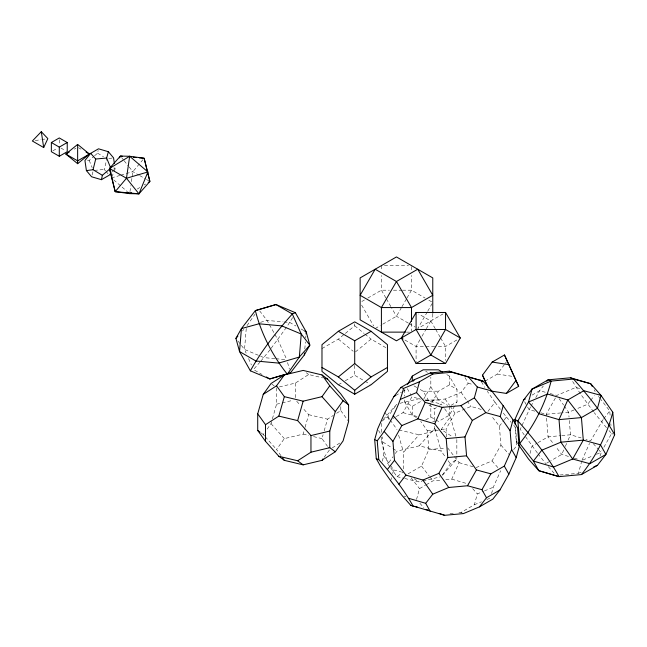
<?xml version="1.0" encoding="UTF-8"?>
<svg xmlns="http://www.w3.org/2000/svg" width="647" height="647" viewBox="0 0 647 647"><rect width="100%" height="100%" fill="white"/><g stroke="black" fill="none" stroke-linecap="round" stroke-linejoin="round"><path stroke-width="0.49" stroke-dasharray="3.23 2.43" d="M246.256 328.482L244.517 349.477L246.143 353.125M304.818 348.943L305.4 341.948M305.724 337.944L305.894 335.947M129.966 191.633L130.84 185.632M131.422 181.637L132.87 171.641L142.89 159.736M94.543 155.806L97.6 153.185L98.142 150.557M105.51 170.889L104.256 169.465L106.901 158.782M92.084 174.973L93.071 171.366M382.28 461.238L383.768 455.812L382.207 436.903M390.675 480.778L391.661 477.162M392.656 473.547L393.651 469.932L390.359 465.225M416.531 499.476L419.507 488.622L425.394 485.226M458.925 512.707L460.907 512.529L474.356 504.757L477.332 493.912L483.544 491.308M491.574 493.54L493.313 487.207L500.657 470.717M517.851 443.793L516.735 442.192L517.495 439.418M530.03 453.474L532.06 446.09L537.123 443.163M559.898 475.011L578.402 473.321L581.443 462.233M599.995 456.086L601.969 450.676M267.13 429.107L271.028 423.672L272.128 419.782M272.403 418.811L276.544 404.229L276.544 387.593M280.992 455.69L276.544 449.487L284.34 438.617L303.16 434.113L304.81 428.282M305.085 427.311L308.668 414.67L302.683 407.942M327.552 446.381L321.98 438.617L323.079 434.727M324.187 430.837L327.495 419.175L333.318 415.414M111.818 177.035L113.678 172.474M114.05 171.56L115.91 167.007M408.063 473.855L421.512 466.091L428.864 449.6L427.295 430.684L420.712 421.278M445.815 479.686L451.743 479.144L459.095 462.654L454.275 456.434M563.731 449.972L561.742 454.437L550.767 460.777M565.324 446.398L567.71 441.036M568.106 440.138L570.5 434.776L569.117 418.108M581.952 460.389L589.514 443.405M292.63 317.604L287.009 326.589M396.279 416.531L403 412.649L411.913 396.813L420.566 399.167M446.745 436.927L446.082 428.969L454.995 413.134L470.976 406.429L482.274 409.753M476.038 467.635L492.019 460.931L500.932 445.104L499.371 426.187L491.542 416.078M530.491 407.02L520.277 429.252L524.207 434.865M530.969 406.162L533.872 401.011M535.797 397.582L539.663 390.715L543.278 386.049M555.409 397.97L546.23 414.274L548.098 436.83L553.436 443.721M603.902 447.247L611.633 433.514L609.053 430.595M401.463 307.568L396.449 316.254L381.132 325.093M401.965 306.694L406.478 298.882M406.979 298.008L411.492 290.196L411.492 275.452M427.255 312.032L417.727 328.53L442.952 313.973M427.756 311.158L432.77 302.472L428.516 300.022M420.016 339.683L416.086 346.485L416.086 362.498M421.981 336.286L425.904 329.477M426.397 328.627L430.821 320.977L418.69 313.973M423.631 399.223L430.821 386.769L430.821 377.136M431.775 402.822L438.488 391.192L449.333 384.933L457.008 389.365L457.008 401.884L455.084 405.208M435.932 419.96L438.488 421.432L449.333 415.172L454.606 406.041M246.992 325.659L254.999 314.224M286.435 327.406L270.6 349.04M264.566 436.029L263.232 434.541L264.348 432.989M324.204 457.243L329.776 449.487L328.102 447.158M381.398 432.277L381.398 421.537L387.877 416.757L396.449 404.796M390.157 467.085L387.877 463.899L393.02 456.717M395.309 453.531L397.023 451.137L419.119 445.856L441.214 451.137L445.791 457.518M444.651 408.783L450.369 416.757L441.214 429.511L452.73 436.927M442.362 475.06L450.369 463.899L456.839 459.111L456.839 456.175M485.096 381.14L497.381 374.047L504.789 364.043M505.356 363.274L506.496 361.738M269.993 349.817L260.668 361.349M426.333 400.736L445.12 399.021L461.101 392.317L468.169 383.186L464.085 375.923M487.927 411.419L494.995 402.288L487.312 391.306M499.371 426.187L503.495 420.865M504.086 420.097L506.439 417.056L502.824 412.39M513.694 449.56L516.638 445.759L515.077 426.842L513.75 425.338M590.096 401.124L587.694 404.229L574.989 409.559M590.703 400.339L594.318 395.681M603.141 419.515L590.711 440.72L585.899 439.305M603.74 418.73L609.765 410.958L600.869 399.474M111.583 172.296L113.306 170.145M113.88 169.433L115.029 168.002L111.608 168.074M242.479 330.94L243.798 329.452M260.013 362.085L253.446 369.526L262.059 374.492M383.356 419.345L397.023 403.995M403.493 468.938L403.493 452.334L419.119 434.792L438.334 430.198M419.119 445.856L434.744 428.314L434.744 426.357M442.516 475.189L456.839 459.111M87.499 160.44L89.205 160.399L93.783 156.461M321.98 348.579L338.349 339.133L344.584 334.038M345.361 333.407L354.71 325.773L354.71 323.815M355.494 351.863L371.079 339.133L386.582 348.086M434.744 420.501L434.744 408.783L436.361 407.586M439.596 405.192L441.214 403.995L444.077 407.982M390.731 467.878L397.023 476.653L403.493 471.865M279.367 386.914L295.364 383.089L308.668 374.516L322.788 377.888M336.642 413.271L340.799 410.594L340.799 405.701M332.275 447.878L339.756 443.049M137.253 189.07L139.776 187.541M143.99 185.01L145.672 183.991M52.949 150.775L57.712 148.026M74.268 149.182L75.95 148.212M361.827 301.494L364.382 300.022M367.787 298.057L381.406 290.196L389.429 290.196M375.171 328.53L380.274 325.587M338.349 384.755L341.794 382.765M345.239 380.776L354.71 375.309L364.188 380.776M456.814 339.982L445.548 346.485L435.73 346.485M395.608 395.543L401.488 392.147M402.329 391.661L407.375 388.742L411.007 395.196M404.634 399.959L404.634 401.884L412.301 406.316L421.48 401.019M392.915 418.472L395.438 417.016M425.702 419.96L430.821 417.008L430.821 404.48L423.146 391.192L418.973 388.782M451.04 405.329L457.008 401.884M532.069 395.099L539.663 390.715L546.351 392.535M426.236 484.74L432.956 480.858L441.861 480.05M537.964 442.677L548.098 436.83L560.763 435.666M546.545 463.212L549.926 461.262M574.075 409.939L568.632 412.228L561.814 412.851M484.433 490.936L493.313 487.207M474.356 504.757L481.457 501.781M486.787 499.549L490.337 498.053M582.858 460.009L592.838 455.82M596.469 454.299L601.006 452.39L599.073 450.207M578.402 473.321L581.127 472.181M111.438 177.941L119.824 175.474M120.763 175.2L132.87 171.641L138.83 175.078M260.466 322.343L267.025 320.419L282.917 321.866M276.544 404.229L281.243 403.105M282.189 402.879L292.541 400.404M399.911 403.307L419.119 398.714L421.585 400.307M404.707 478.489L419.119 481.934L422.006 481.247M422.96 481.02L440.251 476.879M35.253 140.553L41.06 139.655M42.031 139.501L44.934 139.056M108.801 158.523L112.602 158.005M94.316 170.379L104.256 169.465M560.844 412.94L546.23 414.274L540.504 412.713M427.295 430.684L437.186 429.778M441.141 429.422L446.082 428.969M561.733 435.577L570.5 434.776L581.087 437.89M428.864 449.6L445.67 448.064M450.029 513.524L453.984 513.16M384.415 265.626L408.483 265.626M393.441 290.196L401.463 290.196M402.466 290.196L411.492 290.196L425.111 298.057M406.478 332.129L409.486 332.129M434.744 346.485L416.086 346.485L403.954 339.481M423.146 391.192L438.488 391.192M425.063 400.048L438.488 400.048L447.667 405.354M432.738 421.432L436.571 421.432M283.912 321.963L289.872 322.505L295.897 325.983M274.87 358.624L263.952 357.629L244.517 349.477L237.764 340.759M275.865 358.721L286.791 359.716M497.381 374.047L514.163 376.643M424.885 400.089L441.214 403.995M398.948 429.972L419.119 434.792M308.668 414.67L327.495 419.175M303.16 434.113L308.805 435.463M313.512 436.596L321.98 438.617M397.023 476.653L403.752 478.262M550.168 393.57L556.857 395.39L575.911 387.399L579.761 388.532M534.77 411.152L529.036 409.591L527.07 406.098M403 412.649L417.42 416.571M393.651 469.932L401.334 472.019M404.035 496.071L405.96 496.597M468.169 383.186L472.876 384.569M568.478 456.426L561.742 454.437L555.805 446.786M574.253 458.125L578.103 459.257M459.095 462.654L473.216 466.81M451.743 479.144L468.695 484.126M611.633 433.514L613.138 434.145M460.907 512.529L463.438 513.589M408.362 323.128L396.449 316.254L391.435 307.568M409.211 323.621L415.172 327.058M139.679 175.563L145.632 179.001M146.481 179.494L149.886 181.459M78.481 147.726L81.004 149.182M60.883 148.026L65.646 150.775M446.834 374.629L449.333 376.077L457.008 389.365M425.702 371.289L427.408 372.276M413.967 385.895L418.14 388.305M301.057 328.967L304.502 330.957M430.821 417.008L435.075 419.466M365.054 381.277L370.221 384.261M404.634 401.884L412.301 415.172L416.474 417.582M97.6 153.185L103.512 156.744M428.985 405.071L434.744 408.783M381.398 437.162L381.398 441.068L392.09 447.959M392.915 448.492L397.023 451.137M414.185 478.756L419.119 481.934M306.306 372.761L308.668 374.516M271.813 384.1L274.174 385.847M260.87 432.794L263.232 434.541M354.71 325.773L364.067 333.407M364.843 334.038L371.079 339.133M338.349 339.133L353.157 351.224M113.718 179.906L121.312 186.441M122.073 187.096L127.394 191.674M296.69 401.221L300.022 404.957M271.028 423.672L284.34 438.617M265.23 436.782L276.544 449.487M606.482 427.675L594.213 412.657M593.283 443.64L598.435 449.471M506.439 417.056L511.09 422.329M548.276 466.616L554.067 473.183M500.932 445.104L509.569 454.89M492.019 460.931L499.33 469.212M472.682 488.647L477.332 493.912M419.854 503.237L423.842 507.749M106.14 171.601L108.025 173.736M121.636 157.633L123.504 159.963M124.127 160.739L128.502 166.19M129.125 166.966L132.87 171.641M598.499 396.409L600.279 398.706M593.622 411.888L580.957 394.613M537.398 452.981L524.766 435.666M537.989 453.741L545.704 463.697M494.995 402.288L500.414 409.284M447.651 447.878L453.668 455.658M421.512 466.091L429.341 476.192M429.948 476.976L432.956 480.858M411.08 477.745L419.507 488.622M259.657 310.9L267.025 320.419L274.409 333.545M448.08 460.704L450.369 463.899M387.877 416.757L389.591 419.143M390.157 419.943L397.023 429.511M340.799 410.594L348.037 420.679M580.399 393.813L571.972 380.404M559.097 398.601L563.586 405.014M564.144 405.815L568.632 412.228L569.037 417.129M461.101 392.317L466.584 400.153M467.134 400.938L470.976 406.429M445.12 399.021L449.511 405.289M450.061 406.073L454.995 413.134M383.768 455.812L389.809 464.441M430.821 320.977L435.237 328.627M435.73 329.477L440.146 337.136M440.639 337.985L445.548 346.485L445.548 360.492M385.919 298.008L381.406 290.196L381.406 275.452M386.421 298.882L390.934 306.694M430.821 386.769L438.488 400.048M361.633 305.085L373.667 325.926M594.156 389.85L595.135 391.597M524.612 401.722L526.577 405.224M481.489 381.714L484.668 387.367M385.014 412.341L389.098 419.604M378.576 430.449L380.387 433.676M274.902 334.418L277.862 339.667L286.386 358.802M248.577 358.592L251.416 364.973M89.205 160.399L92.197 167.719M450.369 416.757L456.572 438.626M434.744 428.314L441.214 451.137M398.641 435.213L403.493 452.334M381.398 441.068L387.877 463.899M287.567 362.546L289.379 369.138M609.846 411.937L610.17 415.859M610.825 423.704L610.986 425.669M515.513 427.481L516.735 442.192M456.839 439.58L456.839 455.205M449.333 376.077L449.333 384.933M449.333 406.316L449.333 415.172M432.77 313.949L432.77 319.844M412.301 406.316L412.301 415.172M411.492 266.604L411.492 270.535M411.492 323.29L411.492 331.151M404.634 389.365L404.634 396.101M381.406 265.626L381.406 270.535M354.71 365.393L354.71 375.309M295.364 383.089L295.364 397.768M59.298 139.776L59.298 145.276"/><path stroke-width="0.97" d="M304.325 354.944L309.84 345.134L306.225 331.951L295.388 312.695L275.962 304.543L255.347 310.609L241.436 328.571L235.92 338.373L239.536 351.564L250.373 370.82L269.799 378.964L290.406 372.907L304.325 354.944L304.486 352.947M306.055 333.949L306.225 331.951L304.502 330.957M115.206 191.658L126.472 178.265L129.675 156.275L144.144 158.248L149.886 181.459L138.959 193.833L129.675 193.631L115.206 191.658L109.464 168.446L120.382 156.073L129.675 156.275L147.904 171.965L138.959 193.833L115.206 191.658L109.464 168.446L129.675 156.275M114.357 163.4L113.557 157.876L108.373 151.713L98.506 148.81L90.677 153.331L84.935 160.496L86.407 170.614L91.591 176.777L101.45 179.68L102.363 175.313L109.99 168.746M86.407 170.614L93.063 169.708L95.707 159.025L90.677 153.331M110.75 168.091L106.642 158.03L108.373 151.713M374.694 439.677L377.67 428.832L385.014 412.341L393.926 396.514L400.994 387.383L414.444 379.619L430.425 372.915L449.212 371.192L483.115 381.164L491.744 390.95L503.188 405.726L513.063 419.838L517.608 427.902L519.169 446.818L516.193 457.664L508.849 474.154L499.937 489.989L492.868 499.12L479.419 506.884L463.438 513.589L444.651 515.303L410.748 505.331L402.111 495.545L390.675 480.778L380.792 466.665L376.255 458.594L374.694 439.677L377.225 440.744L378.786 459.653C391.645 474.13 403.874 489.423 413.279 506.399M377.225 440.744C389.478 425.467 398.681 407.432 403.526 388.443L419.507 381.738L432.956 373.974L451.743 372.26L483.115 381.164M400.55 399.288L416.531 392.583L419.507 381.738M416.531 392.583L425.168 402.369L442.119 407.359L460.907 405.637L474.356 397.873L477.332 387.027L468.695 377.241M516.193 457.664L511.656 449.6L510.095 430.684L500.212 416.571L503.188 405.726M510.095 430.684L513.063 419.838M515.271 424.537L514.866 419.636L523.625 399.975L532.06 389.09L548.098 379.829L570.5 377.783L590.711 383.728L601.006 395.39L612.782 412.228C607.007 434.865 596.033 456.37 581.418 474.583L559.016 476.637L538.805 470.692L528.51 459.022L518.417 444.594M257.716 413.829L263.232 394.379L271.028 383.517L284.34 374.937L303.16 370.432L321.98 374.937L327.495 379.013L340.799 393.958L348.596 404.828L348.596 421.456L343.088 440.906L335.292 451.768L321.98 460.349L303.16 464.853L284.34 460.349L278.825 456.272L265.513 441.327L257.716 430.457L257.716 413.829L265.513 424.691L265.513 441.327M265.513 424.691L278.825 416.11L284.34 396.668L276.544 385.798L284.34 374.937M278.825 456.272L297.644 460.769L310.956 452.196L310.956 435.56L297.644 420.615L303.16 401.172L321.98 396.668L329.776 385.798L321.98 374.937M335.292 451.768L329.776 447.692L329.776 431.056L335.292 411.613L343.088 400.744L329.776 385.798M119.638 157.892L120.382 156.073L122.364 156.25M430.231 511.381L425.694 503.309L432.762 494.187L422.887 480.066L405.936 475.084L394.492 460.308L392.931 441.4L401.844 425.564L417.825 418.86L425.168 402.369M422.887 480.066L438.868 473.361L447.773 457.534L446.212 438.617L434.768 423.85L442.119 407.359M511.656 449.6L504.312 466.091L490.863 473.855L476.443 469.932L466.568 455.812L464.999 436.903L472.342 420.413L485.8 412.649L500.212 416.571M612.782 412.228L614.65 434.776L605.891 454.437L597.456 465.322L581.418 474.583M43.689 147.548L47.838 138.604L41.295 131.697L32.35 141.006L43.689 147.548L41.295 131.697M250.373 370.82C261.809 350.189 276.681 331.587 292.315 313.989L295.388 312.695M432.762 494.187L448.743 487.482L467.53 485.76L476.443 469.932M479.419 506.884L486.487 497.753L481.95 489.69L490.863 473.855M401.358 337.985L416.086 312.469L445.548 312.469L460.276 337.985L445.548 363.493L416.086 363.493L401.358 337.985L403.089 338.988M407.505 384.383L412.301 376.077L423.146 369.817L438.488 369.817L442.661 372.219M321.98 460.349L323.096 458.796M487.142 385.539L482.5 375.147L492.189 362.069L504.474 354.977L518.659 386.332L506.375 393.425L490.58 390.982M506.375 393.425L516.063 380.339M413.263 381.14L414.444 379.619M387.424 469.439L394.492 460.308M398.867 484.215L405.936 475.084M546.893 381.382L548.098 379.829L551.115 381.091L573.517 379.045L590.711 383.728L592.183 386.348M111.001 173.016L109.278 175.159L101.45 179.68M235.92 338.373L237.886 336.149M77.64 144.418L65.84 154.051L77.64 163.683L89.432 154.051L77.64 144.418L77.64 163.683M338.349 331.304L321.98 344.665L321.98 371.394L338.349 384.755L354.71 394.209L371.079 384.755L387.448 371.394L387.448 344.665L371.079 331.304L354.71 321.858L338.349 331.304L354.71 340.751L371.079 331.304M321.98 367.48L338.349 376.926L354.71 363.565L354.71 340.751M354.71 394.209L354.71 390.295L371.079 376.926L387.448 367.48M263.232 394.379L276.544 385.798M131.357 192.62L129.675 193.631L128.155 192.321M148.195 182.47L149.886 181.459L144.144 158.248L139.194 157.795M51.356 142.526L59.298 137.948L67.231 142.526L67.231 151.689L59.298 156.275L51.356 151.689L51.356 142.526L59.298 147.112L67.231 142.526M69.213 152.102L65.84 154.051L77.64 160.86L89.432 154.051L86.067 152.102M416.086 363.493L430.821 354.993L445.548 329.477L445.548 312.469M393.926 396.514L395.608 395.543M523.625 399.975L525.315 398.997M486.487 497.753L499.937 489.989M593.825 466.851L597.456 465.322M109.464 168.446L126.472 178.265L147.904 171.965M283.855 374.831L269.799 378.964L266.362 376.983M288.538 373.456L290.406 372.907M310.956 435.56L329.776 431.056M310.956 452.196L329.776 447.692M95.707 159.025L106.642 158.03M446.212 438.617L464.999 436.903M447.773 457.534L466.568 455.812M405.475 332.129L381.406 332.129L381.406 307.568L396.449 281.502L417.727 269.225L432.77 295.283L411.492 307.568L381.406 307.568L360.128 295.283L375.171 269.225L396.449 281.502L411.492 307.568L411.492 321.324M133.25 157.253L136.218 157.52M492.189 362.069L508.971 364.665M325.611 378.56L327.495 379.013M284.34 396.668L303.16 401.172M278.825 416.11L297.644 420.615M477.332 387.027L491.744 390.95M467.53 485.76L481.95 489.69M410.748 505.331L412.673 505.857M414.598 506.383L417.477 507.167M417.825 418.86L434.768 423.85M408.742 498.327L425.694 503.309M426.106 509.537L428.937 510.362M439.289 513.411L444.651 515.303M570.5 377.783L573.517 379.045C588.843 396.304 603.433 414.541 614.65 434.776M449.212 371.192L451.743 372.26M430.425 372.915L432.956 373.974M400.994 387.383L403.526 388.443M518.239 442.823L519.751 443.454L533.395 461.068L538.805 470.692L559.016 476.637C547.799 456.402 533.217 438.156 517.883 420.906L514.866 419.636L515.853 421.383M376.255 458.594L378.786 459.653M460.276 337.985L445.548 329.477L416.086 329.477L396.449 340.815L360.128 319.844L360.128 277.911L396.449 256.94L432.77 277.911L432.77 313.091M445.548 363.493L430.821 354.993L416.086 329.477L416.086 312.469M93.063 169.708L102.363 175.313M343.088 400.744L348.596 404.828M257.716 430.457L260.078 432.212M297.644 460.769L303.16 464.853M354.71 363.565L371.079 376.926M338.349 376.926L354.71 390.295M321.98 396.668L335.292 411.613M393.206 415.778L401.844 425.564M384.294 431.614L392.931 441.4M126.472 178.265L138.959 193.833M474.356 397.873L485.8 412.649M460.907 405.637L472.342 420.413M282.666 458.019L284.34 460.349M438.868 473.361L448.743 487.482M480.584 380.104L481.489 381.714M504.312 466.091L508.849 474.154M518.659 386.332L504.474 354.977M482.5 375.147L488.412 388.216M412.301 376.077L412.301 380.994M59.298 147.112L59.298 156.275M241.436 328.571L239.536 351.564L255.888 361.01L278.736 363.096L299.343 357.031L309.84 345.134L301.243 334.038L292.315 313.989L275.962 304.543L255.347 310.609C261.242 333.69 272.436 355.624 287.333 374.192L299.343 357.031L301.243 334.038L281.809 325.886L258.97 323.799L241.436 328.571M532.06 389.09L528.51 402.022L517.883 420.906L519.751 443.454C534.365 425.241 545.332 403.736 551.115 381.091L532.06 389.09M601.006 395.39L597.456 408.33L581.418 417.59L559.016 419.636L538.805 413.692L528.51 402.022L547.564 394.031L567.775 399.975L581.418 417.59L583.287 440.138L572.66 459.022L553.606 467.013L533.395 461.068L541.822 450.183L560.884 442.192L583.287 440.138L600.481 444.821L605.891 454.437L589.854 463.697L572.66 459.022L560.884 442.192L559.016 419.636L567.775 399.975L583.812 390.715L601.006 395.39"/></g></svg>
